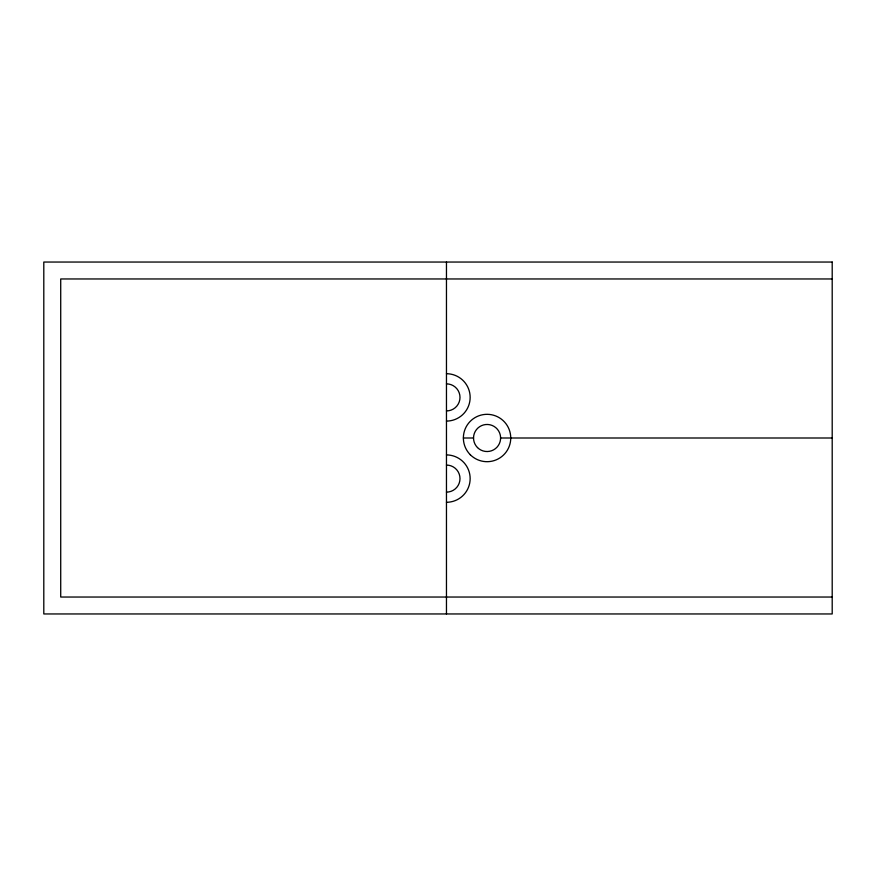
<?xml version="1.0" encoding="UTF-8"?>
<svg xmlns="http://www.w3.org/2000/svg" width="876" height="876" viewBox="0 0 876 876"><rect width="100%" height="100%" fill="white"/><g stroke="black" fill="none" stroke-linecap="round" stroke-linejoin="round"><path stroke-width="1.31" d="M832.2 278.962L60.718 278.962L60.718 597.038L832.2 597.038M463.382 438L473.533 438M500.601 438L832.2 438M446.464 262.044L446.464 613.956M446.464 465.068A13.534 13.534 0 0 1 459.999 478.603A13.534 13.534 0 0 1 446.464 492.137M446.464 383.863A13.534 13.534 0 0 1 459.999 397.397A13.534 13.534 0 0 1 446.464 410.932M446.464 454.918A23.685 23.685 0 0 1 470.149 478.603A23.685 23.685 0 0 1 446.464 502.287M446.464 373.713A23.685 23.685 0 0 1 470.149 397.397A23.685 23.685 0 0 1 446.464 421.082M832.2 262.044L43.8 262.044L43.8 613.956L832.2 613.956L832.2 262.044M477.497 447.57A13.534 13.534 0 0 0 500.141 441.504A13.534 13.534 0 0 0 483.563 424.926A13.534 13.534 0 0 0 477.497 447.57M470.313 454.753A23.685 23.685 0 0 0 509.941 444.132A23.685 23.685 0 0 0 480.935 415.125A23.685 23.685 0 0 0 470.313 454.753"/></g></svg>
